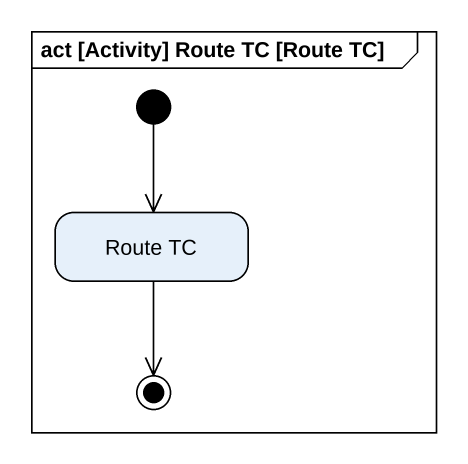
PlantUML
@startuml
mainframe act [Activity] Route TC [Route TC]
hide empty description
state "Route TC" as Route_TC
[*] --> Route_TC
Route_TC --> [*]
@enduml
